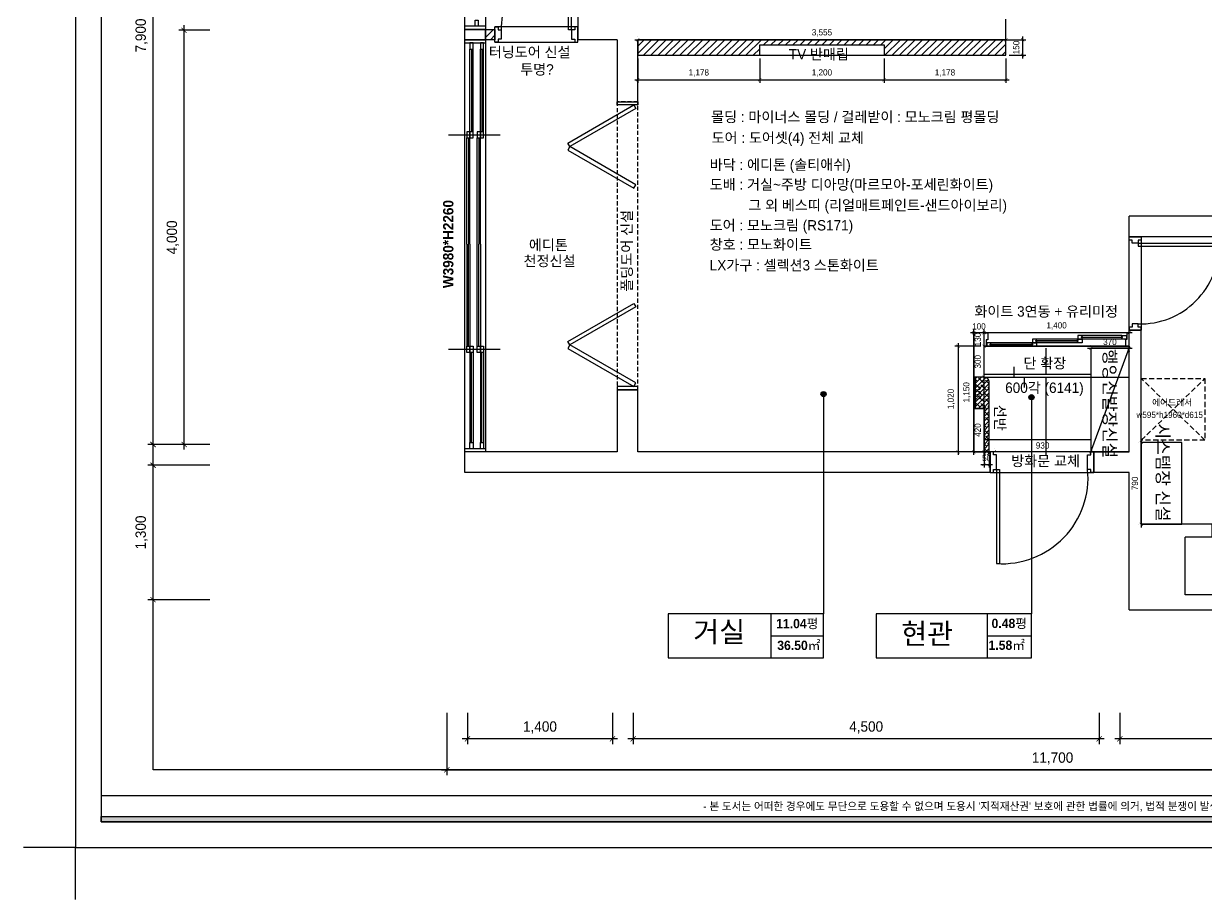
# Model space of a CAD drawing. Header units: inches. Extents: x 261411 to 598054, y 5888 to 34411.
# Drawn here: x 261411 to 272824, y 5888 to 14345 of the extents above; entities that cross this region are included whole.
import ezdxf
from ezdxf.enums import TextEntityAlignment as Align

# ---------------------------------------------------------------- set-up
doc = ezdxf.new("R2010")
doc.units = ezdxf.units.IN
doc.header["$LTSCALE"] = 50
doc.header["$MEASUREMENT"] = 0
doc.linetypes.add('DASHEDX2', pattern=[1.5, 1, -0.5])
doc.linetypes.add('DH-HID2', pattern=[1.2, 0.8, -0.4])
for name, color, linetype in [('0-ELC TEXT', 7, 'Continuous'), ('02-WAL', 2, 'Continuous'), ('03-TEXT', 3, 'Continuous'), ('03-WAL NEW', 3, 'Continuous'), ('04-WIN TEXT', 4, 'Continuous'), ('06-FUR', 6, 'Continuous'), ('07-DIM', 5, 'Continuous'), ('07-DIM WAL', 5, 'Continuous'), ('08-HAT', 8, 'Continuous'), ('3.기호.계단선', 30, 'Continuous'), ('CO-DO-FR', 7, 'Continuous'), ('CO-DOOR', 8, 'Continuous'), ('FORM(YOURNAME)-1', 1, 'Continuous'), ('FORM(YOURNAME)-11', 1, 'Continuous'), ('도면층2', 2, 'Continuous'), ('도면층4', 4, 'Continuous'), ('도면층5', 5, 'Continuous'), ('도면층8', 8, 'Continuous')]:
    doc.layers.add(name, color=color, linetype=linetype)
doc.styles.add('HY 울릉도 L', font='')
doc.styles.add('YOURNAME', font='HY울릉도M.TTF')
doc.styles.add('넥슨고딕', font='NEXONLv1GothicBold.ttf')
doc.styles.add('코레일둥고', font='Korail_Round_Gothic_Medium.ttf')
doc.styles.get('HY 울릉도 L').set_extended_font_data('HY울릉도L')
doc.dimstyles.new('30', dxfattribs={"dimscale": 30, "dimtxt": 2, "dimasz": 1, "dimexe": 1, "dimexo": 1, "dimgap": 1, "dimtad": 1, "dimdec": 0, "dimrnd": 0.05, "dimdsep": 46, "dimlunit": 6, "dimtxsty": 'HY 울릉도 L', "dimblk": 'ARCHTICK', "dimcen": 2.5, "dimdle": 1, "dimclrd": 133, "dimclre": 133, "dimclrt": 30, "dimadec": 0, "dimazin": 0, "dimtfac": 1, "dimtdec": 0, "dimtix": 1, "dimtmove": 2, "dimatfit": 3, "dimldrblk": 'ARCHTICK', "dimfxl": 1, "dimlwd": -1, "dimlwe": -1, "dimarcsym": 0})
doc.dimstyles.new('50', dxfattribs={"dimscale": 50, "dimtxt": 2, "dimasz": 1, "dimexe": 1, "dimexo": 1, "dimgap": 1, "dimtad": 1, "dimdec": 0, "dimrnd": 0.05, "dimdsep": 46, "dimlunit": 6, "dimtxsty": 'HY 울릉도 L', "dimblk": 'ARCHTICK', "dimcen": 2.5, "dimdle": 1, "dimclrd": 133, "dimclre": 133, "dimclrt": 30, "dimadec": 0, "dimazin": 0, "dimtfac": 1, "dimtdec": 0, "dimtix": 1, "dimtmove": 2, "dimatfit": 3, "dimldrblk": 'ARCHTICK', "dimfxl": 1, "dimlwd": -1, "dimlwe": -1, "dimarcsym": 0})
pattern_1 = [(45, (0, 0), (-35.355339, 35.355339), [])]
pattern_2 = [(0, (267098.0715, 14130.9537), (0, 1), [])]
pattern_3 = [(0, (270687.1, 10959.95), (0, 600), []), (90, (270687.1, 10959.95), (-600, 4e-14), [])]

# ---------------------------------------------------------------- blocks, each defined once
blk = doc.blocks.new('FORM-ELEVATION')
at = {"layer": 'FORM(YOURNAME)-11'}
h = blk.add_hatch(color=256, dxfattribs=at)
h.dxf.hatch_style = 1
h.paths.add_polyline_path([(-10309, 35708), (71691, 35708), (71691, 35508), (-10309, 35508)])
h.paths.add_polyline_path([(-10309, -21492), (71691, -21492), (71691, -21692), (-10309, -21692)])
at = {"layer": 'Defpoints', "color": 158}
blk.add_line((62481, -20692), (-10309, -20692), dxfattribs=at)
for points in [[(-10309, -21692), (71691, -21692), (71691, 35708), (-10309, 35708)], [(-8309, 33708), (61071, 33708), (61071, -19692), (-8309, -19692)]]:
    blk.add_lwpolyline(points, close=True, dxfattribs=at)
at = {"layer": 'Defpoints', "color": 1}
blk.add_lwpolyline([(-11309, -24692), (-11309, -22692), (-13309, -22692)], dxfattribs=at)
at = {"layer": 'FORM(YOURNAME)-11', "color": 250}
blk.add_lwpolyline([(-11309, -22692), (72691, -22692), (72691, 36708), (-11309, 36708)], close=True, dxfattribs=at)
at = {"layer": 'FORM(YOURNAME)-11'}
blk.add_lwpolyline([(-10309, -21492), (71691, -21492), (71691, -21692), (-10309, -21692)], close=True, dxfattribs=at)
at = {"layer": 'FORM(YOURNAME)-11', "color": 1, "style": 'YOURNAME'}
blk.add_text("- 본 도서는 어떠한 경우에도 무단으로 도용할 수 없으며 도용시 '지적재산권' 보호에 관한 법률에 의거, 법적 분쟁이 발생합니다.  또한 본 도서에 관한 모든 저작권은 당사에 있습니다. -", height=300, dxfattribs=at).set_placement((28146, -21092), align=Align.MIDDLE_CENTER)
at = {"layer": 'FORM(YOURNAME)-11', "color": 3, "style": 'YOURNAME'}
for tag, height, p in [('1', 450, (71041, -1219)), ('2', 450, (71041, -1863)), ('3', 450, (71041, -3150)), ('4', 450, (71041, -5081)), ('5', 515, (71041, -7398)), ('6', 515, (71041, -9650)), ('7', 515, (71041, -11903)), ('8', 515, (71041, -14155)), ('9', 515, (71041, -16408)), ('10', 515, (66791, -18596)), ('11', 515, (71041, -18660)), ('12', 515, (66791, -20848)), ('13', 515, (71041, -20848))]:
    blk.add_attdef(tag, text='', height=height, dxfattribs=at).set_placement(p, align=Align.MIDDLE_RIGHT)
blk = doc.blocks.new('_ArchTick')
at = {"color": 0, "linetype": 'ByBlock', "const_width": 0.15}
blk.add_lwpolyline([(-0.5, -0.5), (0.5, 0.5)], dxfattribs=at)
blk = doc.blocks.new('*D434')
at = {"layer": '07-DIM', "color": 133}
for p, q in [((271998, 7688), (271998, 7388)), ((275098, 7688), (275098, 7388)), ((275148, 7438), (271948, 7438))]:
    blk.add_line(p, q, dxfattribs=at)
at = {"layer": 'Defpoints', "color": 0}
for p in [(271998, 7738), (275098, 7738), (271998, 7438)]:
    blk.add_point(p, dxfattribs=at)
at = {"layer": '07-DIM', "color": 133, "xscale": 50, "yscale": 50, "zscale": 50, "rotation": 180}
blk.add_blockref('_ArchTick', (271998, 7438), dxfattribs=at)
at = {"layer": '07-DIM', "color": 133, "xscale": 50, "yscale": 50, "zscale": 50}
blk.add_blockref('_ArchTick', (275098, 7438), dxfattribs=at)
at = {"layer": '07-DIM', "color": 30, "insert": (273548, 7548), "char_height": 100, "attachment_point": 5, "style": 'HY 울릉도 L'}
blk.add_mtext('3,100', dxfattribs=at)
blk = doc.blocks.new('*D436')
at = {"layer": '07-DIM', "color": 133}
for p, q in [((267298, 7688), (267298, 7388)), ((271798, 7688), (271798, 7388)), ((271848, 7438), (267248, 7438))]:
    blk.add_line(p, q, dxfattribs=at)
at = {"layer": 'Defpoints', "color": 0}
for p in [(267298, 7738), (271798, 7738), (267298, 7438)]:
    blk.add_point(p, dxfattribs=at)
at = {"layer": '07-DIM', "color": 133, "xscale": 50, "yscale": 50, "zscale": 50, "rotation": 180}
blk.add_blockref('_ArchTick', (267298, 7438), dxfattribs=at)
at = {"layer": '07-DIM', "color": 133, "xscale": 50, "yscale": 50, "zscale": 50}
blk.add_blockref('_ArchTick', (271798, 7438), dxfattribs=at)
at = {"layer": '07-DIM', "color": 30, "insert": (269548, 7548), "char_height": 100, "attachment_point": 5, "style": 'HY 울릉도 L'}
blk.add_mtext('4,500', dxfattribs=at)
blk = doc.blocks.new('*D437')
at = {"layer": '07-DIM', "color": 133}
for p, q in [((265698, 7688), (265698, 7388)), ((267098, 7688), (267098, 7388)), ((267148, 7438), (265648, 7438))]:
    blk.add_line(p, q, dxfattribs=at)
at = {"layer": 'Defpoints', "color": 0}
for p in [(265698, 7738), (267098, 7738), (265698, 7438)]:
    blk.add_point(p, dxfattribs=at)
at = {"layer": '07-DIM', "color": 133, "xscale": 50, "yscale": 50, "zscale": 50, "rotation": 180}
blk.add_blockref('_ArchTick', (265698, 7438), dxfattribs=at)
at = {"layer": '07-DIM', "color": 133, "xscale": 50, "yscale": 50, "zscale": 50}
blk.add_blockref('_ArchTick', (267098, 7438), dxfattribs=at)
at = {"layer": '07-DIM', "color": 30, "insert": (266398, 7548), "char_height": 100, "attachment_point": 5, "style": 'HY 울릉도 L'}
blk.add_mtext('1,400', dxfattribs=at)
blk = doc.blocks.new('*D438')
at = {"layer": '07-DIM', "color": 133}
for p, q in [((263211, 10081), (262611, 10081)), ((262661, 8731), (262661, 10131)), ((263211, 8781), (262611, 8781))]:
    blk.add_line(p, q, dxfattribs=at)
at = {"layer": 'Defpoints', "color": 0}
for p in [(262661, 10081), (263261, 10081), (263261, 8781)]:
    blk.add_point(p, dxfattribs=at)
at = {"layer": '07-DIM', "color": 133, "xscale": 50, "yscale": 50, "zscale": 50}
for p, rotation in [((262661, 10081), 90), ((262661, 8781), 270)]:
    blk.add_blockref('_ArchTick', p, dxfattribs=dict(at, rotation=rotation))
at = {"layer": '07-DIM', "color": 30, "insert": (262551, 9431), "char_height": 100, "attachment_point": 5, "rotation": 90, "style": 'HY 울릉도 L'}
blk.add_mtext('1,300', dxfattribs=at)
blk = doc.blocks.new('*D440')
at = {"layer": '07-DIM', "color": 133}
for p, q in [((263211, 14281), (262911, 14281)), ((262961, 10231), (262961, 14331)), ((263211, 10281), (262911, 10281))]:
    blk.add_line(p, q, dxfattribs=at)
at = {"layer": 'Defpoints', "color": 0}
for p in [(262961, 14281), (263261, 14281), (263261, 10281)]:
    blk.add_point(p, dxfattribs=at)
at = {"layer": '07-DIM', "color": 133, "xscale": 50, "yscale": 50, "zscale": 50}
for p, rotation in [((262961, 14281), 90), ((262961, 10281), 270)]:
    blk.add_blockref('_ArchTick', p, dxfattribs=dict(at, rotation=rotation))
at = {"layer": '07-DIM', "color": 30, "insert": (262852, 12281), "char_height": 100, "attachment_point": 5, "rotation": 90, "style": 'HY 울릉도 L'}
blk.add_mtext('4,000', dxfattribs=at)
blk = doc.blocks.new('*D439')
at = {"layer": '07-DIM', "color": 133}
for p, q in [((263211, 18181), (262611, 18181)), ((262661, 10231), (262661, 18231)), ((263211, 10281), (262611, 10281))]:
    blk.add_line(p, q, dxfattribs=at)
at = {"layer": 'Defpoints', "color": 0}
for p in [(262661, 18181), (263261, 18181), (263261, 10281)]:
    blk.add_point(p, dxfattribs=at)
at = {"layer": '07-DIM', "color": 133, "xscale": 50, "yscale": 50, "zscale": 50}
for p, rotation in [((262661, 18181), 90), ((262661, 10281), 270)]:
    blk.add_blockref('_ArchTick', p, dxfattribs=dict(at, rotation=rotation))
at = {"layer": '07-DIM', "color": 30, "insert": (262551, 14231), "char_height": 100, "attachment_point": 5, "rotation": 90, "style": 'HY 울릉도 L'}
blk.add_mtext('7,900', dxfattribs=at)
blk = doc.blocks.new('*D435')
at = {"layer": '07-DIM', "color": 133}
for p, q in [((265498, 7688), (265498, 7088)), ((265448, 7138), (277248, 7138)), ((277198, 7188), (277198, 7188))]:
    blk.add_line(p, q, dxfattribs=at)
at = {"layer": 'Defpoints', "color": 0}
for p in [(265498, 7738), (277198, 7138), (277198, 7138)]:
    blk.add_point(p, dxfattribs=at)
at = {"layer": '07-DIM', "color": 133, "xscale": 50, "yscale": 50, "zscale": 50, "rotation": 180}
blk.add_blockref('_ArchTick', (265498, 7138), dxfattribs=at)
at = {"layer": '07-DIM', "color": 133, "xscale": 50, "yscale": 50, "zscale": 50}
blk.add_blockref('_ArchTick', (277198, 7138), dxfattribs=at)
at = {"layer": '07-DIM', "color": 30, "insert": (271348, 7248), "char_height": 100, "attachment_point": 5, "style": 'HY 울릉도 L'}
blk.add_mtext('11,700', dxfattribs=at)
blk = doc.blocks.new('*D413')
at = {"layer": '07-DIM WAL', "color": 133}
for p, q in [((270928, 14190), (271089, 14190)), ((271059, 14220), (271059, 14010)), ((270928, 14040), (271089, 14040))]:
    blk.add_line(p, q, dxfattribs=at)
at = {"layer": 'Defpoints', "color": 0}
for p in [(270898, 14190), (270898, 14040), (271059, 14040)]:
    blk.add_point(p, dxfattribs=at)
at = {"layer": '07-DIM WAL', "color": 133, "xscale": 30, "yscale": 30, "zscale": 30}
for p, rotation in [((271059, 14190), 270), ((271059, 14040), 90)]:
    blk.add_blockref('_ArchTick', p, dxfattribs=dict(at, rotation=rotation))
at = {"layer": '07-DIM WAL', "color": 30, "insert": (270998, 14115), "char_height": 60, "attachment_point": 5, "rotation": 90, "style": 'HY 울릉도 L'}
blk.add_mtext('150', dxfattribs=at)
blk = doc.blocks.new('*D412')
at = {"layer": '07-DIM WAL', "color": 133}
for p, q in [((267313, 14190), (270928, 14190)), ((267343, 14220), (267343, 14220)), ((270898, 14220), (270898, 14220))]:
    blk.add_line(p, q, dxfattribs=at)
at = {"layer": 'Defpoints', "color": 0}
for p in [(267343, 14190), (270898, 14190), (270898, 14190)]:
    blk.add_point(p, dxfattribs=at)
at = {"layer": '07-DIM WAL', "color": 133, "xscale": 30, "yscale": 30, "zscale": 30, "rotation": 180}
blk.add_blockref('_ArchTick', (267343, 14190), dxfattribs=at)
at = {"layer": '07-DIM WAL', "color": 133, "xscale": 30, "yscale": 30, "zscale": 30}
blk.add_blockref('_ArchTick', (270898, 14190), dxfattribs=at)
at = {"layer": '07-DIM WAL', "color": 30, "insert": (269121, 14256), "char_height": 60, "attachment_point": 5, "style": 'HY 울릉도 L'}
blk.add_mtext('3,555', dxfattribs=at)
blk = doc.blocks.new('vudauseh')
at = {"layer": '02-WAL'}
for p, q in [((266763, 14690), (266763, 14190)), ((270898, 14190), (270898, 14390)), ((267143, 14190), (266763, 14190)), ((270898, 14190), (267343, 14190)), ((275537, 12485), (272087, 12485)), ((272087, 12285), (272087, 12485)), ((275300, 12285), (272087, 12285)), ((272205, 11385), (272087, 11385)), ((272087, 10210), (272087, 11385)), ((272205, 9510), (272205, 11385)), ((265672, 10010), (265672, 10210)), ((267143, 10210), (265672, 10210)), ((270747, 10210), (267343, 10210)), ((270747, 10210), (270747, 10010)), ((272087, 10210), (271747, 10210)), ((271747, 10210), (271747, 10010)), ((270747, 10010), (265672, 10010)), ((272087, 10010), (271747, 10010)), ((272087, 8685), (272087, 10010)), ((272885, 9510), (272205, 9510)), ((272630, 8830), (272630, 9385)), ((275300, 8830), (272630, 8830)), ((272087, 8685), (277198, 8685))]:
    blk.add_line(p, q, dxfattribs=at)
for points in [[(267143, 14190), (267143, 13590), (267343, 13590), (267343, 14190)], [(267343, 10210), (267343, 10810), (267143, 10810), (267143, 10210)], [(272885, 9510), (272885, 9385), (272630, 9385)]]:
    blk.add_lwpolyline(points, dxfattribs=at)
at = {"layer": '도면층2'}
for p, q in [((272205, 12285), (272087, 12285)), ((272205, 11385), (272087, 11385)), ((270747, 10010), (270747, 10210)), ((271747, 10010), (271747, 10210))]:
    blk.add_line(p, q, dxfattribs=at)
at = {"layer": '도면층4'}
for p, q in [((265672, 14290), (265672, 17260)), ((265872, 17260), (265872, 14290)), ((265872, 14320), (265672, 14320)), ((265872, 14290), (265672, 14290)), ((265672, 14290), (265872, 14290)), ((265672, 14290), (265872, 14290)), ((265672, 10210), (265672, 14261)), ((265672, 14190), (265872, 14190)), ((265672, 14160), (265872, 14160)), ((265872, 14261), (265872, 10210)), ((265737, 14100), (265737, 13301)), ((265837, 14100), (265837, 13301)), ((265515, 13271), (266015, 13271)), ((265707, 13241), (265707, 12216)), ((265807, 13241), (265807, 12216)), ((265707, 11230), (265707, 12216)), ((265807, 11230), (265807, 12216)), ((272087, 11385), (272087, 12285)), ((272087, 12285), (272205, 12285)), ((272205, 12285), (272087, 12285)), ((272175, 12225), (272175, 12195)), ((272175, 12225), (272956, 12225)), ((272205, 12285), (272205, 11385)), ((272175, 12195), (272955, 12195)), ((272205, 11385), (272087, 11385)), ((265515, 11200), (266015, 11200)), ((265737, 10300), (265737, 11170)), ((265837, 10300), (265837, 11170)), ((265872, 10240), (265672, 10240)), ((265872, 10210), (265672, 10210)), ((271747, 10210), (270747, 10210)), ((270747, 10210), (270747, 10010)), ((270747, 10010), (270747, 10210)), ((271747, 10010), (271747, 10210)), ((270747, 10010), (271747, 10010)), ((270807, 10040), (270807, 9130)), ((270807, 10040), (270837, 10040)), ((270837, 10040), (270837, 9131)), ((270807, 9130), (270837, 9130))]:
    blk.add_line(p, q, dxfattribs=at)
for points in [[(265772, 14380), (265802, 14380), (265802, 14320), (265772, 14320)], [(265872, 14190), (265672, 14190), (265672, 14290), (265872, 14290)], [(265752, 14160), (265722, 14160), (265722, 14100), (265752, 14100)], [(265852, 14160), (265822, 14160), (265822, 14100), (265852, 14100)], [(265722, 13301), (265692, 13301), (265692, 13241), (265722, 13241)], [(265752, 13301), (265722, 13301), (265722, 13241), (265752, 13241)], [(265822, 13301), (265792, 13301), (265792, 13241), (265822, 13241)], [(265852, 13301), (265822, 13301), (265822, 13241), (265852, 13241)], [(265722, 11170), (265692, 11170), (265692, 11230), (265722, 11230)], [(265752, 11170), (265722, 11170), (265722, 11230), (265752, 11230)], [(265822, 11170), (265792, 11170), (265792, 11230), (265822, 11230)], [(265852, 11170), (265822, 11170), (265822, 11230), (265852, 11230)], [(265752, 10240), (265722, 10240), (265722, 10300), (265752, 10300)], [(265852, 10240), (265822, 10240), (265822, 10300), (265852, 10300)]]:
    blk.add_lwpolyline(points, close=True, dxfattribs=at)
for points in [[(272205, 12285), (272205, 12255), (272175, 12255), (272175, 12225), (272117, 12225), (272117, 12255), (272087, 12255), (272087, 12285), (272205, 12285)], [(272205, 11385), (272205, 11415), (272175, 11415), (272175, 11445), (272117, 11445), (272117, 11415), (272087, 11415), (272087, 11385), (272205, 11385)], [(270747, 10010), (270777, 10010), (270777, 10040), (270807, 10040), (270807, 10180), (270777, 10180), (270777, 10210), (270747, 10210), (270747, 10010)], [(271747, 10010), (271717, 10010), (271717, 10040), (271687, 10040), (271687, 10180), (271717, 10180), (271717, 10210), (271747, 10210), (271747, 10010)]]:
    blk.add_lwpolyline(points, dxfattribs=at)
at = {"layer": '도면층5'}
for p, q in [((265722, 13301), (265722, 14100)), ((265752, 13301), (265752, 14100)), ((265822, 13301), (265822, 14100)), ((265852, 13301), (265852, 14100)), ((265692, 12216), (265692, 13241)), ((265722, 12216), (265722, 13241)), ((265792, 11230), (265792, 13241)), ((265822, 12216), (265822, 13241)), ((265692, 12216), (265692, 11230)), ((265722, 12216), (265722, 11230)), ((265822, 12216), (265822, 11230)), ((265722, 11170), (265722, 10300)), ((265752, 11170), (265752, 10300)), ((265822, 11170), (265822, 10300)), ((265852, 11170), (265852, 10300))]:
    blk.add_line(p, q, dxfattribs=at)
for centre, radius, start, end in [((272195, 12205), 760, 268.491, 1.509), ((270860, 9960), 831, 266.3562, 5.5291)]:
    blk.add_arc(centre, radius, start, end, dxfattribs=at)
at = {"layer": '04-WIN TEXT', "style": '넥슨고딕'}
blk.add_text('W3980*H2260', height=100, rotation=90, dxfattribs=at).set_placement((265562, 11791))
blk = doc.blocks.new('*D489')
at = {"layer": '07-DIM WAL', "color": 133}
for p, q in [((272117, 11360), (270657, 11360)), ((270687, 11390), (270687, 11390)), ((272087, 11390), (272087, 11390))]:
    blk.add_line(p, q, dxfattribs=at)
at = {"layer": 'Defpoints', "color": 0}
for p in [(270687, 11360), (270687, 11360), (272087, 11360)]:
    blk.add_point(p, dxfattribs=at)
at = {"layer": '07-DIM WAL', "color": 133, "xscale": 30, "yscale": 30, "zscale": 30, "rotation": 180}
blk.add_blockref('_ArchTick', (270687, 11360), dxfattribs=at)
at = {"layer": '07-DIM WAL', "color": 133, "xscale": 30, "yscale": 30, "zscale": 30}
blk.add_blockref('_ArchTick', (272087, 11360), dxfattribs=at)
at = {"layer": '07-DIM WAL', "color": 30, "insert": (271387, 11426), "char_height": 60, "attachment_point": 5, "style": 'HY 울릉도 L'}
blk.add_mtext('1,400', dxfattribs=at)
blk = doc.blocks.new('*D490')
at = {"layer": '07-DIM WAL', "color": 133}
for p, q in [((270717, 11360), (270557, 11360)), ((270587, 11390), (270587, 11390)), ((270687, 11390), (270687, 11390))]:
    blk.add_line(p, q, dxfattribs=at)
at = {"layer": 'Defpoints', "color": 0}
for p in [(270587, 11360), (270587, 11360), (270687, 11360)]:
    blk.add_point(p, dxfattribs=at)
at = {"layer": '07-DIM WAL', "color": 133, "xscale": 30, "yscale": 30, "zscale": 30}
blk.add_blockref('_ArchTick', (270587, 11360), dxfattribs=at)
at = {"layer": '07-DIM WAL', "color": 133, "xscale": 30, "yscale": 30, "zscale": 30, "rotation": 180}
blk.add_blockref('_ArchTick', (270687, 11360), dxfattribs=at)
at = {"layer": '07-DIM WAL', "color": 30, "insert": (270637, 11421), "char_height": 60, "attachment_point": 5, "style": 'HY 울릉도 L'}
blk.add_mtext('100', dxfattribs=at)
blk = doc.blocks.new('*D491')
at = {"layer": '07-DIM WAL', "color": 133}
for p, q in [((271687, 11210), (272117, 11210)), ((271717, 11240), (271717, 11240)), ((272087, 11185), (272087, 11180))]:
    blk.add_line(p, q, dxfattribs=at)
at = {"layer": 'Defpoints', "color": 0}
for p in [(271717, 11210), (272087, 11215), (272087, 11210)]:
    blk.add_point(p, dxfattribs=at)
at = {"layer": '07-DIM WAL', "color": 133, "xscale": 30, "yscale": 30, "zscale": 30, "rotation": 180}
blk.add_blockref('_ArchTick', (271717, 11210), dxfattribs=at)
at = {"layer": '07-DIM WAL', "color": 133, "xscale": 30, "yscale": 30, "zscale": 30}
blk.add_blockref('_ArchTick', (272087, 11210), dxfattribs=at)
at = {"layer": '07-DIM WAL', "color": 30, "insert": (271902, 11271), "char_height": 60, "attachment_point": 5, "style": 'HY 울릉도 L'}
blk.add_mtext('370', dxfattribs=at)
blk = doc.blocks.new('*D793')
at = {"layer": '07-DIM WAL', "color": 133}
for p, q in [((271747, 10210), (270757, 10210)), ((270787, 10240), (270787, 10240)), ((271717, 10240), (271717, 10240))]:
    blk.add_line(p, q, dxfattribs=at)
at = {"layer": 'Defpoints', "color": 0}
for p in [(270787, 10210), (270787, 10210), (271717, 10210)]:
    blk.add_point(p, dxfattribs=at)
at = {"layer": '07-DIM WAL', "color": 133, "xscale": 30, "yscale": 30, "zscale": 30, "rotation": 180}
blk.add_blockref('_ArchTick', (270787, 10210), dxfattribs=at)
at = {"layer": '07-DIM WAL', "color": 133, "xscale": 30, "yscale": 30, "zscale": 30}
blk.add_blockref('_ArchTick', (271717, 10210), dxfattribs=at)
at = {"layer": '07-DIM WAL', "color": 30, "insert": (271252, 10271), "char_height": 60, "attachment_point": 5, "style": 'HY 울릉도 L'}
blk.add_mtext('930', dxfattribs=at)
blk = doc.blocks.new('*D895')
at = {"layer": '07-DIM WAL', "color": 133}
for p, q in [((268521, 14010), (268521, 13773)), ((269721, 14010), (269721, 13773)), ((268491, 13803), (269751, 13803))]:
    blk.add_line(p, q, dxfattribs=at)
at = {"layer": 'Defpoints', "color": 0}
for p in [(268521, 14040), (269721, 14040), (269721, 13803)]:
    blk.add_point(p, dxfattribs=at)
at = {"layer": '07-DIM WAL', "color": 133, "xscale": 30, "yscale": 30, "zscale": 30, "rotation": 180}
blk.add_blockref('_ArchTick', (268521, 13803), dxfattribs=at)
at = {"layer": '07-DIM WAL', "color": 133, "xscale": 30, "yscale": 30, "zscale": 30}
blk.add_blockref('_ArchTick', (269721, 13803), dxfattribs=at)
at = {"layer": '07-DIM WAL', "color": 30, "insert": (269121, 13869), "char_height": 60, "attachment_point": 5, "style": 'HY 울릉도 L'}
blk.add_mtext('1,200', dxfattribs=at)
blk = doc.blocks.new('*D896')
at = {"layer": '07-DIM WAL', "color": 133}
for p, q in [((269721, 14010), (269721, 13773)), ((270898, 14010), (270898, 13773)), ((269691, 13803), (270928, 13803))]:
    blk.add_line(p, q, dxfattribs=at)
at = {"layer": 'Defpoints', "color": 0}
for p in [(269721, 14040), (270898, 14040), (270898, 13803)]:
    blk.add_point(p, dxfattribs=at)
at = {"layer": '07-DIM WAL', "color": 133, "xscale": 30, "yscale": 30, "zscale": 30, "rotation": 180}
blk.add_blockref('_ArchTick', (269721, 13803), dxfattribs=at)
at = {"layer": '07-DIM WAL', "color": 133, "xscale": 30, "yscale": 30, "zscale": 30}
blk.add_blockref('_ArchTick', (270898, 13803), dxfattribs=at)
at = {"layer": '07-DIM WAL', "color": 30, "insert": (270309, 13869), "char_height": 60, "attachment_point": 5, "style": 'HY 울릉도 L'}
blk.add_mtext('1,178', dxfattribs=at)
blk = doc.blocks.new('*D898')
at = {"layer": '07-DIM WAL', "color": 133}
for p, q in [((267343, 14010), (267343, 13773)), ((268521, 14010), (268521, 13773)), ((267313, 13803), (268551, 13803))]:
    blk.add_line(p, q, dxfattribs=at)
at = {"layer": 'Defpoints', "color": 0}
for p in [(267343, 14040), (268521, 14040), (268521, 13803)]:
    blk.add_point(p, dxfattribs=at)
at = {"layer": '07-DIM WAL', "color": 133, "xscale": 30, "yscale": 30, "zscale": 30, "rotation": 180}
blk.add_blockref('_ArchTick', (267343, 13803), dxfattribs=at)
at = {"layer": '07-DIM WAL', "color": 133, "xscale": 30, "yscale": 30, "zscale": 30}
blk.add_blockref('_ArchTick', (268521, 13803), dxfattribs=at)
at = {"layer": '07-DIM WAL', "color": 30, "insert": (267932, 13869), "char_height": 60, "attachment_point": 5, "style": 'HY 울릉도 L'}
blk.add_mtext('1,178', dxfattribs=at)
blk = doc.blocks.new('D-302')
at = {"layer": 'CO-DO-FR'}
for points in [[(0, 200), (30, 200), (30, 0), (0, 0)], [(2780, 200), (2750, 200), (2750, 0), (2780, 0)]]:
    blk.add_lwpolyline(points, close=True, dxfattribs=at)
at = {"layer": 'CO-DOOR', "color": 251, "linetype": 'DH-HID2'}
blk.add_lwpolyline([(0, 200), (2780, 200), (2780, 0), (0, 0)], close=True, dxfattribs=at)
at = {"layer": 'CO-DOOR'}
for points in [[(65, 180), (432, -457), (398, -477), (30, 160)], [(800, 180), (432, -457), (467, -477), (834, 160)], [(1980, 180), (2348, -457), (2313, -477), (1946, 160)], [(2715, 180), (2348, -457), (2382, -477), (2750, 160)]]:
    blk.add_lwpolyline(points, close=True, dxfattribs=at)
blk = doc.blocks.new('*D956')
at = {"layer": '07-DIM WAL', "color": 133}
for p, q in [((270557, 11360), (270557, 11360)), ((270587, 10180), (270587, 11390)), ((270557, 10210), (270557, 10210))]:
    blk.add_line(p, q, dxfattribs=at)
at = {"layer": 'Defpoints', "color": 0}
for p in [(270587, 11360), (270587, 11360), (270587, 10210)]:
    blk.add_point(p, dxfattribs=at)
at = {"layer": '07-DIM WAL', "color": 133, "xscale": 30, "yscale": 30, "zscale": 30}
for p, rotation in [((270587, 11360), 90), ((270587, 10210), 270)]:
    blk.add_blockref('_ArchTick', p, dxfattribs=dict(at, rotation=rotation))
at = {"layer": '07-DIM WAL', "color": 30, "insert": (270521, 10785), "char_height": 60, "attachment_point": 5, "rotation": 90, "style": 'HY 울릉도 L'}
blk.add_mtext('1,150', dxfattribs=at)
blk = doc.blocks.new('*D978')
at = {"layer": '07-DIM WAL', "color": 133}
for p, q in [((272175, 10300), (272175, 10300)), ((272205, 10330), (272205, 9480)), ((272175, 9510), (272175, 9510))]:
    blk.add_line(p, q, dxfattribs=at)
at = {"layer": 'Defpoints', "color": 0}
for p in [(272205, 10300), (272205, 9510), (272205, 9510)]:
    blk.add_point(p, dxfattribs=at)
at = {"layer": '07-DIM WAL', "color": 133, "xscale": 30, "yscale": 30, "zscale": 30}
for p, rotation in [((272205, 10300), 90), ((272205, 9510), 270)]:
    blk.add_blockref('_ArchTick', p, dxfattribs=dict(at, rotation=rotation))
at = {"layer": '07-DIM WAL', "color": 30, "insert": (272144, 9905), "char_height": 60, "attachment_point": 5, "rotation": 90, "style": 'HY 울릉도 L'}
blk.add_mtext('790', dxfattribs=at)
blk = doc.blocks.new('*D993')
at = {"layer": '07-DIM WAL', "color": 133}
for p, q in [((270687, 10180), (270687, 10058)), ((270737, 10180), (270737, 10058)), ((270657, 10088), (270767, 10088))]:
    blk.add_line(p, q, dxfattribs=at)
at = {"layer": 'Defpoints', "color": 0}
for p in [(270687, 10210), (270737, 10210), (270737, 10088)]:
    blk.add_point(p, dxfattribs=at)
at = {"layer": '07-DIM WAL', "color": 133, "xscale": 30, "yscale": 30, "zscale": 30}
blk.add_blockref('_ArchTick', (270687, 10088), dxfattribs=at)
at = {"layer": '07-DIM WAL', "color": 133, "xscale": 30, "yscale": 30, "zscale": 30, "rotation": 180}
blk.add_blockref('_ArchTick', (270737, 10088), dxfattribs=at)
at = {"layer": '07-DIM WAL', "color": 30, "insert": (270712, 10149), "char_height": 60, "attachment_point": 5, "style": 'HY 울릉도 L'}
blk.add_mtext('50', dxfattribs=at)
blk = doc.blocks.new('*D994')
at = {"layer": '07-DIM WAL', "color": 133}
for p, q in [((270657, 10630), (270657, 10630)), ((270687, 10660), (270687, 10180)), ((270657, 10210), (270657, 10210))]:
    blk.add_line(p, q, dxfattribs=at)
at = {"layer": 'Defpoints', "color": 0}
for p in [(270687, 10630), (270687, 10210), (270687, 10210)]:
    blk.add_point(p, dxfattribs=at)
at = {"layer": '07-DIM WAL', "color": 133, "xscale": 30, "yscale": 30, "zscale": 30}
for p, rotation in [((270687, 10630), 90), ((270687, 10210), 270)]:
    blk.add_blockref('_ArchTick', p, dxfattribs=dict(at, rotation=rotation))
at = {"layer": '07-DIM WAL', "color": 30, "insert": (270626, 10420), "char_height": 60, "attachment_point": 5, "rotation": 90, "style": 'HY 울릉도 L'}
blk.add_mtext('420', dxfattribs=at)
blk = doc.blocks.new('*D995')
at = {"layer": '07-DIM WAL', "color": 133}
for p, q in [((270687, 10600), (270687, 10960)), ((270657, 10930), (270657, 10930)), ((270657, 10630), (270657, 10630))]:
    blk.add_line(p, q, dxfattribs=at)
at = {"layer": 'Defpoints', "color": 0}
for p in [(270687, 10930), (270687, 10930), (270687, 10630)]:
    blk.add_point(p, dxfattribs=at)
at = {"layer": '07-DIM WAL', "color": 133, "xscale": 30, "yscale": 30, "zscale": 30}
for p, rotation in [((270687, 10930), 90), ((270687, 10630), 270)]:
    blk.add_blockref('_ArchTick', p, dxfattribs=dict(at, rotation=rotation))
at = {"layer": '07-DIM WAL', "color": 30, "insert": (270626, 10780), "char_height": 60, "attachment_point": 5, "rotation": 90, "style": 'HY 울릉도 L'}
blk.add_mtext('300', dxfattribs=at)
blk = doc.blocks.new('*D996')
at = {"layer": '07-DIM WAL', "color": 133}
for p, q in [((270657, 11230), (270657, 11230)), ((270687, 10900), (270687, 11260)), ((270657, 10930), (270657, 10930))]:
    blk.add_line(p, q, dxfattribs=at)
at = {"layer": 'Defpoints', "color": 0}
for p in [(270687, 11230), (270687, 11230), (270687, 10930)]:
    blk.add_point(p, dxfattribs=at)
at = {"layer": '07-DIM WAL', "color": 133, "xscale": 30, "yscale": 30, "zscale": 30}
for p, rotation in [((270687, 11230), 90), ((270687, 10930), 270)]:
    blk.add_blockref('_ArchTick', p, dxfattribs=dict(at, rotation=rotation))
at = {"layer": '07-DIM WAL', "color": 30, "insert": (270626, 11080), "char_height": 60, "attachment_point": 5, "rotation": 90, "style": 'HY 울릉도 L'}
blk.add_mtext('300', dxfattribs=at)
blk = doc.blocks.new('*D997')
at = {"layer": '07-DIM WAL', "color": 133}
for p, q in [((270657, 11360), (270657, 11360)), ((270687, 11200), (270687, 11390)), ((270657, 11230), (270657, 11230))]:
    blk.add_line(p, q, dxfattribs=at)
at = {"layer": 'Defpoints', "color": 0}
for p in [(270687, 11360), (270687, 11360), (270687, 11230)]:
    blk.add_point(p, dxfattribs=at)
at = {"layer": '07-DIM WAL', "color": 133, "xscale": 30, "yscale": 30, "zscale": 30}
for p, rotation in [((270687, 11360), 270), ((270687, 11230), 90)]:
    blk.add_blockref('_ArchTick', p, dxfattribs=dict(at, rotation=rotation))
at = {"layer": '07-DIM WAL', "color": 30, "insert": (270626, 11295), "char_height": 60, "attachment_point": 5, "rotation": 90, "style": 'HY 울릉도 L'}
blk.add_mtext('130', dxfattribs=at)
blk = doc.blocks.new('*D998')
at = {"layer": '07-DIM WAL', "color": 133}
for p, q in [((270657, 11230), (270406, 11230)), ((270436, 11260), (270436, 10180)), ((270657, 10210), (270406, 10210))]:
    blk.add_line(p, q, dxfattribs=at)
at = {"layer": 'Defpoints', "color": 0}
for p in [(270687, 11230), (270436, 10210), (270687, 10210)]:
    blk.add_point(p, dxfattribs=at)
at = {"layer": '07-DIM WAL', "color": 133, "xscale": 30, "yscale": 30, "zscale": 30}
for p, rotation in [((270436, 11230), 90), ((270436, 10210), 270)]:
    blk.add_blockref('_ArchTick', p, dxfattribs=dict(at, rotation=rotation))
at = {"layer": '07-DIM WAL', "color": 30, "insert": (270370, 10720), "char_height": 60, "attachment_point": 5, "rotation": 90, "style": 'HY 울릉도 L'}
blk.add_mtext('1,020', dxfattribs=at)

msp = doc.modelspace()

# ---------------------------------------------------------------- hatches: boundary and pattern name
at = {"layer": '03-TEXT'}
h = msp.add_hatch(color=7, dxfattribs=at)
h.dxf.hatch_style = 1
edge = h.paths.add_edge_path()
edge.add_arc((269136.9, 10767.2), 25, 90, 450)
h = msp.add_hatch(color=7, dxfattribs=at)
h.dxf.hatch_style = 1
edge = h.paths.add_edge_path()
edge.add_arc((269136.9, 10767.2), 25, 90, 450)
h = msp.add_hatch(color=7, dxfattribs=at)
h.dxf.hatch_style = 1
edge = h.paths.add_edge_path()
edge.add_arc((271144.7, 10737.2), 25, 90, 450)
h = msp.add_hatch(color=7, dxfattribs=at)
h.dxf.hatch_style = 1
edge = h.paths.add_edge_path()
edge.add_arc((271144.7, 10737.2), 25, 90, 450)
at = {"layer": '03-WAL NEW', "transparency": 33554687}
h = msp.add_hatch(dxfattribs=at)
h.set_pattern_fill('_USER', color=256, scale=50, angle=45, pattern_type=0)
h.set_pattern_definition(pattern_1)
h.paths.add_polyline_path([(265872.1, 14290), (265963.1, 14290), (265963.1, 14190), (265872.1, 14190)])
h = msp.add_hatch(dxfattribs=at)
h.set_pattern_fill('_USER', color=256, scale=50, angle=45, pattern_type=0)
h.set_pattern_definition(pattern_1)
h.paths.add_polyline_path([(267343.1, 14190), (267343.1, 14040), (268520.6, 14040), (268520.6, 14140), (269720.6, 14140), (269720.6, 14040), (270898.1, 14040), (270898.1, 14190)])
at = {"layer": '07-DIM WAL', "transparency": 33554687}
h = msp.add_hatch(dxfattribs=at)
h.set_pattern_fill('_USER', color=256, pattern_type=0)
h.set_pattern_definition(pattern_2)
h.paths.add_polyline_path([(268996, 14321.9), (269245.2, 14321.9), (269245.2, 14190), (268996, 14190)], flags=9)
h = msp.add_hatch(dxfattribs=at)
h.set_pattern_fill('_USER', color=256, style=0, pattern_type=0)
h.set_pattern_definition(pattern_2)
h.paths.add_polyline_path([(270936.7, 14031.9), (270936.7, 14198.1), (271059.4, 14198.1), (271059.4, 14031.9)], flags=9)
h = msp.add_hatch(dxfattribs=at)
h.set_pattern_fill('_USER', color=256, style=0, pattern_type=0)
h.set_pattern_definition(pattern_2)
h.paths.add_polyline_path([(268768.1, 13948.7), (268768.1, 14133.1), (269415.3, 14133.1), (269415.3, 13948.7)], flags=9)
h = msp.add_hatch(dxfattribs=at)
h.set_pattern_fill('_USER', color=256, scale=600, style=0, pattern_type=0)
h.set_pattern_definition(pattern_3)
h.paths.add_polyline_path([(271815.8, 11332.6), (271988.4, 11332.6), (271988.4, 11210), (271815.8, 11210)], flags=9)
h = msp.add_hatch(dxfattribs=at)
h.set_pattern_fill('_USER', color=256, scale=600, double=1, pattern_type=0)
h.set_pattern_definition(pattern_3)
h.paths.add_polyline_path([(271165.4, 10332.6), (271338.8, 10332.6), (271338.8, 10210), (271165.4, 10210)], flags=9)
at = {"layer": '08-HAT', "transparency": 33554687}
h = msp.add_hatch(dxfattribs=at)
h.set_pattern_fill('_USER', color=256, scale=600, style=0, pattern_type=0)
h.set_pattern_definition(pattern_3)
h.paths.add_polyline_path([(271717.1, 10960), (271717.1, 11210), (271717.1, 11210), (270687.1, 11210), (270687.1, 10960), (270975, 10960), (271075, 10960)])
h = msp.add_hatch(dxfattribs=at)
h.set_pattern_fill('ANSI38-METRIC', color=256, scale=10)
h.set_pattern_definition([(45, (267098.07, 14100.954), (-22.45064, 22.45064), []), (135, (267098.07, 14100.954), (-67.35192, 22.45064), [79.375, -47.625])])
edge = h.paths.add_edge_path()
edge.add_line((270687.1, 10180), (270737.1, 10180))
edge.add_line((270737.1, 10180), (270737.1, 10880))
edge.add_arc((270687.1, 10880), 50, 0, 90)
edge.add_line((270687.1, 10930), (270601.7, 10930))
edge.add_line((270601.7, 10930), (270601.7, 10630))
edge.add_line((270601.7, 10630), (270687.1, 10630))
edge.add_line((270687.1, 10630), (270687.1, 10180))
h = msp.add_hatch(dxfattribs=at)
h.set_pattern_fill('_USER', color=256, scale=600, style=0, pattern_type=0)
h.set_pattern_definition([(0, (270687.1, 10929.95), (0, 600), []), (90, (270687.1, 10929.95), (-600, 4e-14), [])])
h.paths.add_polyline_path([(271717.1, 10180), (271717.1, 10930), (271075, 10930), (270975, 10930), (270687.1, 10930), (270687.1, 10180)])
h.paths.add_polyline_path([(271144.7, 10712.2, 0.4142136), (271169.7, 10737.2, 2.4142136)], flags=16)

# ---------------------------------------------------------------- linework, layer by layer
msp.add_line((272087.1, 11230), (270687.1, 11230))
at = {"layer": '03-TEXT', "color": 7}
for p, q in [((269136.9, 10767.2), (269136.9, 8646)), ((271144.7, 10737.2), (271144.7, 8646)), ((268627.2, 8646), (268627.2, 8221.5)), ((270720.2, 8221.5), (270720.2, 8646)), ((268627.2, 8433.8), (269136.9, 8433.8)), ((270720.2, 8433.8), (271144.7, 8433.8))]:
    msp.add_line(p, q, dxfattribs=at)
for points in [[(267636.9, 8221.5), (269136.9, 8221.5), (269136.9, 8646), (267636.9, 8646)], [(269644.7, 8221.5), (271144.7, 8221.5), (271144.7, 8646), (269644.7, 8646)]]:
    msp.add_lwpolyline(points, close=True, dxfattribs=at)
for centre in [(269136.9, 10767.2), (269136.9, 10767.2), (271144.7, 10737.2), (271144.7, 10737.2)]:
    msp.add_circle(centre, 25, dxfattribs=at)
at = {"layer": '03-WAL NEW'}
for p, q in [((267343.1, 14190), (270898.1, 14190)), ((270898.1, 14040), (270898.1, 14190)), ((270687.1, 10930), (270587.1, 10930)), ((270687.1, 10630), (270587.1, 10630))]:
    msp.add_line(p, q, dxfattribs=at)
at = {"layer": '03-WAL NEW', "color": 7}
msp.add_line((270687.1, 10930), (272087.1, 10930), dxfattribs=at)
at = {"layer": '03-WAL NEW', "transparency": 33554687}
for points in [[(265872.1, 14290), (265963.1, 14290), (265963.1, 14190), (265872.1, 14190)], [(267343.1, 14040), (270898.1, 14040), (270898.1, 14190), (267343.1, 14190)]]:
    msp.add_lwpolyline(points, close=True, dxfattribs=at)
at = {"layer": '03-WAL NEW'}
msp.add_lwpolyline([(268520.6, 14040), (268520.6, 14140), (269720.6, 14140), (269720.6, 14040)], dxfattribs=at)
msp.add_lwpolyline([(270687.1, 11360), (270587.1, 11360), (270587.1, 10210), (270687.1, 10210)], close=True, dxfattribs=at)
at = {"layer": '03-WAL NEW', "color": 7}
msp.add_lwpolyline([(270975, 11030), (270975, 10930), (271075, 10930), (271075, 10830)], dxfattribs=at)
at = {"layer": '06-FUR'}
msp.add_line((271717.1, 10210), (272087.1, 11210), dxfattribs=at)
at = {"layer": '06-FUR', "color": 7, "linetype": 'DASHEDX2'}
for p, q in [((272205.1, 10322.5), (272820.1, 10917.5)), ((272820.1, 10322.5), (272205.1, 10917.5))]:
    msp.add_line(p, q, dxfattribs=at)
at = {"layer": '06-FUR'}
for points in [[(271717.1, 10210), (272087.1, 10210), (272087.1, 11210), (271717.1, 11210)], [(270597.1, 10930), (270597.1, 10630), (270601.7, 10630), (270601.7, 10930)], [(272595.1, 9510), (272595.1, 10300), (272205.1, 10300), (272205.1, 9510)]]:
    msp.add_lwpolyline(points, close=True, dxfattribs=at)
msp.add_lwpolyline([(270687.1, 10210), (270737.1, 10210), (270737.1, 10880, 0.4142136), (270687.1, 10930), (270601.7, 10930), (270601.7, 10630), (270687.1, 10630), (270687.1, 10210)], format="xyb", dxfattribs=at)
at = {"layer": '06-FUR', "color": 7, "linetype": 'DASHEDX2'}
msp.add_lwpolyline([(272205.1, 10322.5), (272205.1, 10917.5), (272820.1, 10917.5), (272820.1, 10322.5)], close=True, dxfattribs=at)
at = {"layer": '도면층4'}
for p, q in [((266673.1, 14285), (266673.1, 14964.4)), ((266703.1, 14285), (266703.1, 14965)), ((266763.1, 14315), (265963.1, 14315)), ((266703.1, 14285), (266673.1, 14285)), ((265963.1, 14165), (266763.1, 14165))]:
    msp.add_line(p, q, dxfattribs=at)
for points in [[(265963.1, 14315), (265993.1, 14315), (265993.1, 14285), (266023.1, 14285), (266023.1, 14195), (265993.1, 14195), (265993.1, 14165), (265963.1, 14165), (265963.1, 14315)], [(266763.1, 14315), (266733.1, 14315), (266733.1, 14285), (266703.1, 14285), (266703.1, 14195), (266733.1, 14195), (266733.1, 14165), (266763.1, 14165), (266763.1, 14315)]]:
    msp.add_lwpolyline(points, dxfattribs=at)
at = {"layer": '도면층5'}
msp.add_arc((266688.1, 14299.4), 665.2, 88.70781, 181.24534, dxfattribs=at)
at = {"layer": '도면층8'}
for p, q in [((272066.7, 11360), (270722.1, 11360)), ((271634.3, 11299.1), (271164.1, 11299.1)), ((272017.5, 11334.2), (271634.3, 11334.2)), ((272017.5, 11299.1), (271634.3, 11299.1)), ((270687.1, 11230), (272087.1, 11230)), ((271149.9, 11264), (270753.1, 11264)), ((271149.9, 11228.9), (270753.1, 11228.9)), ((271589.8, 11264), (271164.1, 11264)), ((272052, 11291.9), (272052, 11294.4))]:
    msp.add_line(p, q, dxfattribs=at)
for points in [[(270687.1, 11360), (270687.1, 11360), (270722.1, 11360), (270722.1, 11291.9), (270707.5, 11291.9), (270707.5, 11230), (270687.1, 11230), (270687.1, 11360)], [(271634.3, 11323.4), (271637.5, 11321.8), (271638.1, 11320.6), (271638.7, 11319)], [(271634.3, 11309.9), (271637.5, 11311.5), (271638.1, 11312.6), (271638.7, 11314.3)], [(271638.7, 11319), (272021.6, 11319), (272021.6, 11314.3), (271638.7, 11314.3), (271638.7, 11319), (271638.7, 11314.3)], [(272087.1, 11215), (272087.1, 11360), (272066.7, 11360), (272066.7, 11294.4), (272052, 11294.4), (272052, 11230), (272087.1, 11230), (272087.1, 11215)], [(270753.1, 11253.2), (270756.3, 11251.6), (270756.9, 11250.5), (270757.6, 11248.8)], [(270757.6, 11248.8), (271145.4, 11248.8), (271145.4, 11244.1), (270757.6, 11244.1), (270757.6, 11248.8), (270757.6, 11244.1)], [(271149.9, 11253.2), (271146.7, 11251.6), (271146.1, 11250.5), (271145.4, 11248.8)], [(271149.9, 11239.7), (271146.7, 11241.3), (271146.1, 11242.5), (271145.4, 11244.1)], [(271194.3, 11288.3), (271197.5, 11286.7), (271198.1, 11285.5), (271198.8, 11283.9)], [(271194.3, 11274.8), (271197.5, 11276.4), (271198.1, 11277.5), (271198.8, 11279.2)], [(271198.8, 11283.9), (271585.4, 11283.9), (271585.4, 11279.2), (271198.8, 11279.2), (271198.8, 11283.9), (271198.8, 11279.2)], [(271589.8, 11288.3), (271586.6, 11286.7), (271586, 11285.5), (271585.4, 11283.9)], [(271589.8, 11274.8), (271586.6, 11276.4), (271586, 11277.5), (271585.4, 11279.2)]]:
    msp.add_lwpolyline(points, dxfattribs=at)
for points in [[(271194.3, 11287.4), (271194.3, 11299.1), (271153.4, 11299.1), (271153.4, 11264), (271194.3, 11264), (271194.3, 11275.7), (271187.8, 11277.8), (271187.8, 11285.3)], [(271634.3, 11264), (271589.8, 11264), (271589.8, 11275.7), (271596.3, 11277.8), (271596.3, 11285.3), (271589.8, 11287.4), (271589.8, 11299.1), (271634.3, 11299.1)], [(271634.3, 11322.5), (271634.3, 11334.2), (271593.3, 11334.2), (271593.3, 11299.1), (271634.3, 11299.1), (271634.3, 11310.8), (271627.8, 11312.9), (271627.8, 11320.4)], [(272062, 11299.1), (272017.5, 11299.1), (272017.5, 11310.8), (272024, 11312.9), (272024, 11320.4), (272017.5, 11322.5), (272017.5, 11334.2), (272062, 11334.2)], [(270753.1, 11252.3), (270753.1, 11264), (270712.2, 11264), (270712.2, 11228.9), (270753.1, 11228.9), (270753.1, 11240.6), (270746.6, 11242.7), (270746.6, 11250.2)], [(271194.3, 11228.9), (271149.9, 11228.9), (271149.9, 11240.6), (271156.4, 11242.7), (271156.4, 11250.2), (271149.9, 11252.3), (271149.9, 11264), (271194.3, 11264)]]:
    msp.add_lwpolyline(points, close=True, dxfattribs=at)

# ---------------------------------------------------------------- block references
msp.add_blockref('vudauseh', (0, 0))
at = {"layer": 'CO-DOOR', "xscale": -1, "rotation": 270}
msp.add_blockref('D-302', (267143.1, 10810), dxfattribs=at)
at = {"layer": 'FORM(YOURNAME)-1', "xscale": 0.2500000000000001, "yscale": 0.2500000000000001, "zscale": 0.2500000000000001}
msp.add_blockref('FORM-ELEVATION', (264738.6, 12060.7), dxfattribs=at)

# ---------------------------------------------------------------- texts
at = {"layer": '0-ELC TEXT', "style": '코레일둥고'}
for s, p in [('터닝도어 신설', (265903.7, 14120.5)), ('TV 반매립', (268801.5, 14099.1)), ('투명?', (266207, 13953.5)), ('천정신설', (266239, 12103.3)), ('단 확장', (271067.8, 11116)), ('방화문 교체', (270949, 10172.3))]:
    msp.add_text(s, height=100, dxfattribs=at).set_placement(p, align=Align.TOP_LEFT)
for s, height, p in [('몰딩 : 마이너스 몰딩 / 걸레받이 : 모노크림 평몰딩', 100, (268050.7, 13394.7)), ('도어 : 도어셋(4) 전체 교체 ', 100, (268055.6, 13192.8)), ('에어드레서', 60, (272309.9, 10656.5)), ('w595*h1960*d615', 60, (272158.2, 10537.2))]:
    msp.add_text(s, height=height, dxfattribs=at).set_placement(p)
for s, rotation, p in [('폴딩도어 신설', 90, (267185.8, 11756.6)), ('선반', 270, (270890.8, 10664.4))]:
    msp.add_text(s, height=100, rotation=rotation, dxfattribs=at).set_placement(p, align=Align.TOP_LEFT)
for s, p in [('행잉신발장신설', (271840.9, 11202.5)), ('시스템장 신설', (272354.3, 10483.6))]:
    msp.add_text(s, height=120, rotation=270, dxfattribs=at).set_placement(p)
at = {"layer": '03-TEXT'}
for s, height, style, p in [('거실', 200, '코레일둥고', (268128.6, 8371.5)), ('11.04평', 90, '넥슨고딕', (268882.6, 8506.2)), ('현관', 200, '코레일둥고', (270136.4, 8352.8)), ('0.48평', 90, '넥슨고딕', (270930, 8508.2)), ('36.50㎡', 90, '넥슨고딕', (268898, 8296)), ('1.58㎡', 90, '넥슨고딕', (270905.9, 8297.7))]:
    msp.add_text(s, height=height, dxfattribs=dict(at, style=style)).set_placement(p, align=Align.CENTER)
at = {"layer": '3.기호.계단선', "color": 140, "style": '코레일둥고'}
for s, p in [('바닥 : 에디톤 (솔티애쉬)', (268037.1, 12933.3)), ('도배 : 거실~주방 디아망(마르모아-포세린화이트)', (268037.2, 12741.8)), ('그 외 베스띠 (리얼매트페인트-샌드아이보리)', (268409.8, 12541.8)), ('도어 : 모노크림 (RS171)', (268037.2, 12347.8)), ('창호 : 모노화이트', (268037.2, 12162.3)), ('LX가구 : 셀렉션3 스톤화이트', (268037.2, 11962.3)), ('화이트 3연동 + 유리미정', (270592.8, 11516))]:
    msp.add_text(s, height=100, dxfattribs=at).set_placement(p)
for s, p in [('에디톤', (266290.9, 12257.6)), ('600각 (6141)', (270890.7, 10879))]:
    msp.add_text(s, height=100, dxfattribs=at).set_placement(p, align=Align.TOP_LEFT)

# ---------------------------------------------------------------- dimensions: what is measured, and where the dimension line sits
at = {"layer": '07-DIM'}
for base, p1, p2, picture, middle in [((262661.4, 18181), (263261.4, 10281), (263261.4, 18181), '*D439', (262551.5, 14231)), ((262961.4, 14281), (263261.4, 10281), (263261.4, 14281), '*D440', (262851.5, 12281)), ((262661.4, 10081), (263261.4, 8781), (263261.4, 10081), '*D438', (262551.5, 9431))]:
    dim = msp.add_linear_dim(base=base, p1=p1, p2=p2, angle=90, dimstyle='50', override={"dimfxl": 0}, dxfattribs=at)
    dim.commit()
    dim.dimension.update_dxf_attribs({"geometry": picture, "text_midpoint": middle})
for base, p1, p2, picture, middle in [((277198.1, 7137.8), (265498.1, 7737.8), (277198.1, 7137.8), '*D435', (271348.1, 7247.7)), ((265698.1, 7437.8), (267098.1, 7737.8), (265698.1, 7737.8), '*D437', (266398.1, 7547.7)), ((267298.1, 7437.8), (271798.1, 7737.8), (267298.1, 7737.8), '*D436', (269548.1, 7547.7)), ((271998.1, 7437.8), (275098.1, 7737.8), (271998.1, 7737.8), '*D434', (273548.1, 7547.8))]:
    dim = msp.add_linear_dim(base=base, p1=p1, p2=p2, dimstyle='50', override={"dimfxl": 0}, dxfattribs=at)
    dim.commit()
    dim.dimension.update_dxf_attribs({"geometry": picture, "text_midpoint": middle})
at = {"layer": '07-DIM WAL'}
for base, p1, p2, picture, middle in [((270898.1, 14190), (267343.1, 14190), (270898.1, 14190), '*D412', (269120.6, 14255.9)), ((270587.1, 11360), (270687.1, 11360), (270587.1, 11360), '*D490', (270637.1, 11421.2)), ((270687.1, 11360), (272087.1, 11360), (270687.1, 11360), '*D489', (271387.1, 11425.9)), ((272087.1, 11210), (271717.1, 11210), (272087.1, 11215), '*D491', (271902.1, 11271.3))]:
    dim = msp.add_linear_dim(base=base, p1=p1, p2=p2, dimstyle='30', override={"dimtfill": 0}, dxfattribs=at)
    dim.commit()
    dim.dimension.update_dxf_attribs({"geometry": picture, "text_midpoint": middle})
dim = msp.add_linear_dim(base=(271059.4, 14040), p1=(270898.1, 14190), p2=(270898.1, 14040), angle=90, dimstyle='30', override={"dimtfill": 0}, dxfattribs=at)
dim.commit()
dim.dimension.update_dxf_attribs({"geometry": '*D413', "text_midpoint": (270998, 14115)})
for base, p1, p2, picture, middle in [((268520.5715349, 13803.2062475), (267343.0715349, 14039.9537138), (268520.5715349, 14039.9537138), '*D898', (267931.8215349, 13869.1492597)), ((269720.6, 13803.2), (268520.6, 14040), (269720.6, 14040), '*D895', (269120.6, 13869.1)), ((270898.0715349, 13803.2062475), (269720.5715349, 14039.9537138), (270898.0715349, 14039.9537138), '*D896', (270309.3215349, 13869.1492597)), ((270787.1, 10210), (271717.1, 10210), (270787.1, 10210), '*D793', (271252.1, 10271.3)), ((270737.1, 10087.5), (270687.1, 10210), (270737.1, 10210), '*D993', (270712.1, 10148.8))]:
    dim = msp.add_linear_dim(base=base, p1=p1, p2=p2, dimstyle='30', dxfattribs=at)
    dim.commit()
    dim.dimension.update_dxf_attribs({"geometry": picture, "text_midpoint": middle})
for base, p1, p2, picture, middle in [((270587.1, 11360), (270587.1, 10210), (270587.1, 11360), '*D956', (270521.1, 10785)), ((270687.1, 11360), (270687.1, 11230), (270687.1, 11360), '*D997', (270625.7, 11295)), ((270435.5, 10210), (270687.1, 11230), (270687.1, 10210), '*D998', (270369.6, 10720)), ((270687.1, 11230), (270687.1, 10930), (270687.1, 11230), '*D996', (270625.7, 11080)), ((270687.1, 10930), (270687.1, 10630), (270687.1, 10930), '*D995', (270625.7, 10780)), ((270687.1, 10210), (270687.1, 10630), (270687.1, 10210), '*D994', (270625.8, 10420)), ((272205.1, 9510), (272205.1, 10300), (272205.1, 9510), '*D978', (272143.8, 9905))]:
    dim = msp.add_linear_dim(base=base, p1=p1, p2=p2, angle=90, dimstyle='30', dxfattribs=at)
    dim.commit()
    dim.dimension.update_dxf_attribs({"geometry": picture, "text_midpoint": middle})

doc.saveas('drawing.dxf')
